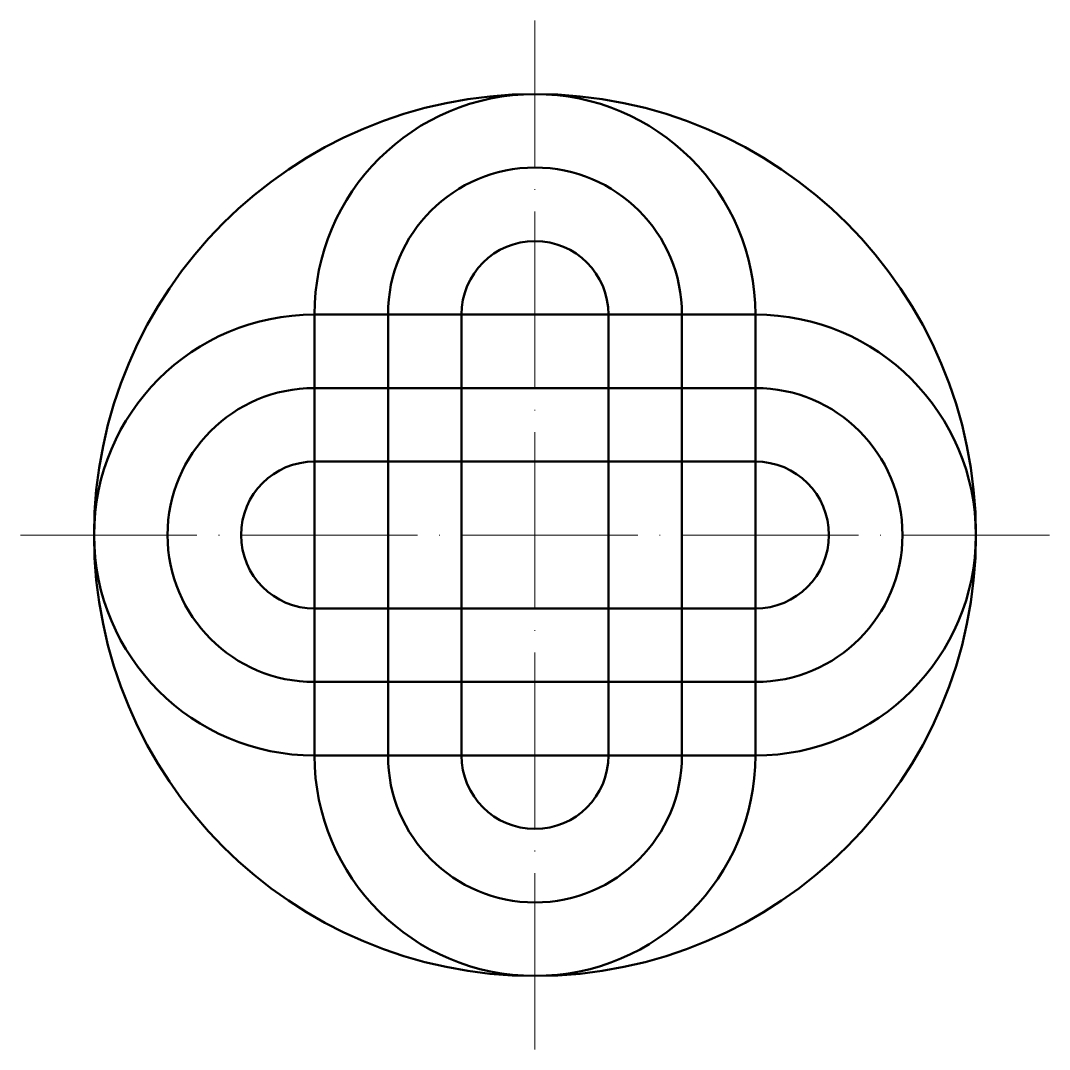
# Model space of a CAD drawing. Header units: millimetres. Extents: x 2863 to 3003, y 680 to 820.
import ezdxf

# ---------------------------------------------------------------- set-up
doc = ezdxf.new("R2010")
doc.units = ezdxf.units.MM
doc.linetypes.add('ACAD_ISO04W100', pattern=[30, 24, -2.95, 0.1, -2.95])
doc.layers.add('Contornos Visibles', color=7, linetype='Continuous', lineweight=50, true_color=0xffffff)
doc.layers.add('Ejes de revolución', color=6, linetype='ACAD_ISO04W100', lineweight=20, true_color=0xff00ff)

msp = doc.modelspace()

# ---------------------------------------------------------------- linework, layer by layer
at = {"layer": 'Contornos Visibles'}
for p, q in [((2903.08, 779.61), (2963.08, 779.61)), ((2903.08, 779.61), (2903.08, 719.61)), ((2913.08, 719.61), (2913.08, 779.61)), ((2923.08, 779.61), (2923.08, 719.61)), ((2943.08, 719.61), (2943.08, 779.61)), ((2953.08, 779.61), (2953.08, 719.61)), ((2963.08, 719.61), (2963.08, 779.61)), ((2963.08, 769.61), (2903.08, 769.61)), ((2903.08, 759.61), (2963.08, 759.61)), ((2963.08, 739.61), (2903.08, 739.61)), ((2903.08, 729.61), (2963.08, 729.61)), ((2963.08, 719.61), (2903.08, 719.61))]:
    msp.add_line(p, q, dxfattribs=at)
msp.add_circle((2933.08, 749.61), 60, dxfattribs=at)
for centre, radius, start, end in [((2933.08, 779.61), 30, 0, 180), ((2933.08, 779.61), 20, 0, 180), ((2933.08, 779.61), 10, 0, 180), ((2903.08, 749.61), 30, 90, 270), ((2963.08, 749.61), 30, 270, 90), ((2903.08, 749.61), 20, 90, 270), ((2963.08, 749.61), 20, 270, 90), ((2903.08, 749.61), 10, 90, 270), ((2963.08, 749.61), 10, 270, 90), ((2933.08, 719.61), 30, 180, 0), ((2933.08, 719.61), 20, 180, 0), ((2933.08, 719.61), 10, 180, 0)]:
    msp.add_arc(centre, radius, start, end, dxfattribs=at)
at = {"layer": 'Ejes de revolución'}
for p, q in [((2933.08, 679.61), (2933.08, 819.61)), ((2863.08, 749.61), (3003.08, 749.61))]:
    msp.add_line(p, q, dxfattribs=at)

doc.saveas('drawing.dxf')
